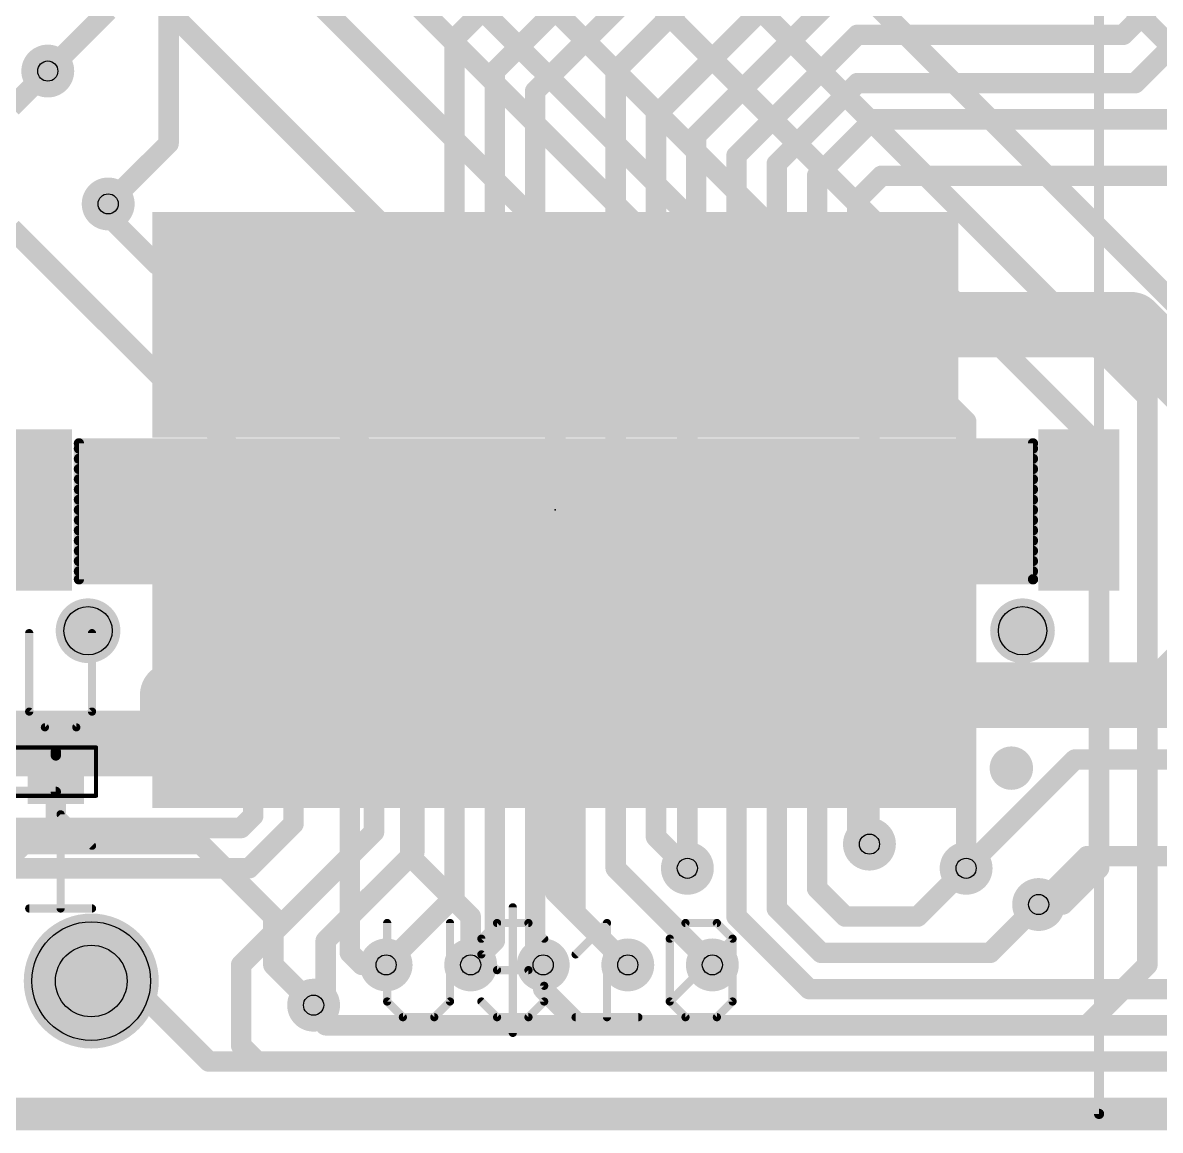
# Model space of a CAD drawing. Extents: x 61.5 to 101.4, y 9 to 89.5.
# Drawn here: x 70.79 to 84.91, y 9.05 to 22.8 of the extents above; entities that cross this region are included whole.
import ezdxf

# ---------------------------------------------------------------- set-up
doc = ezdxf.new("R2010")
doc.units = 0
for name, color, linetype in [('1', 22, 'CONTINUOUS'), ('16', 175, 'CONTINUOUS'), ('17', 82, 'CONTINUOUS'), ('18', 82, 'CONTINUOUS'), ('20', 7, 'CONTINUOUS'), ('21', 253, 'CONTINUOUS'), ('23', 7, 'CONTINUOUS'), ('26', 253, 'CONTINUOUS'), ('28', 253, 'CONTINUOUS'), ('29', 253, 'CONTINUOUS'), ('30', 253, 'CONTINUOUS'), ('31', 253, 'CONTINUOUS'), ('32', 253, 'CONTINUOUS'), ('40', 175, 'CONTINUOUS'), ('41', 22, 'CONTINUOUS'), ('44', 253, 'CONTINUOUS'), ('51', 253, 'CONTINUOUS'), ('52', 253, 'CONTINUOUS')]:
    doc.layers.add(name, color=color, linetype=linetype)

# ---------------------------------------------------------------- blocks, each defined once
blk = doc.blocks.new('ROUNDP')
at = {"const_width": 0.5}
blk.add_lwpolyline([(0, -0.25, 1), (0, 0.25, 1), (0, -0.25)], format="xyb", dxfattribs=at)
blk = doc.blocks.new('RECT')
blk.add_solid([(-0.5, -0.5), (0.5, -0.5), (-0.5, 0.5), (0.5, 0.5)])
blk = doc.blocks.new('ROUNDV')
at = {"const_width": 0.5}
blk.add_lwpolyline([(0, -0.25, 1), (0, 0.25, 1), (0, -0.25)], format="xyb", dxfattribs=at)

msp = doc.modelspace()

# ---------------------------------------------------------------- linework, layer by layer
at = {"layer": '1'}
for points, const_width in [([(72.6, 24.75), (72.6, 21.3)], 0.254), ([(84.45, 22.65), (86.55, 24.75)], 0.254), ([(84.6, 22.05), (87.3, 24.75)], 0.254), ([(76.15, 22.6), (77.4, 23.85)], 0.254), ([(78.65, 21.65), (80.55, 23.55)], 0.254), ([(76.65, 22.2), (77.85, 23.4)], 0.254), ([(77.15, 21.95), (78.45, 23.25)], 0.254), ([(78.15, 22.2), (79.05, 23.1)], 0.254), ([(79.15, 21.4), (80.85, 23.1)], 0.254), ([(71.85, 22.95), (71.1, 22.2)], 0.254), ([(79.65, 21.15), (81.15, 22.65)], 0.254), ([(81.15, 22.65), (84.45, 22.65)], 0.254), ([(76.15, 19.05), (76.15, 22.6)], 0.254), ([(76.65, 19.05), (76.65, 22.2)], 0.254), ([(78.15, 19.05), (78.15, 22.2)], 0.254), ([(80.15, 21.05), (81.15, 22.05)], 0.254), ([(81.15, 22.05), (84.6, 22.05)], 0.254), ([(77.15, 19.05), (77.15, 21.95)], 0.254), ([(78.65, 19.05), (78.65, 21.65)], 0.254), ([(80.7, 20.95), (81.35, 21.6)], 0.254), ([(81.35, 21.6), (85.2, 21.6)], 0.254), ([(79.15, 19.05), (79.15, 21.4)], 0.254), ([(72.6, 21.3), (71.85, 20.55)], 0.254), ([(79.65, 19.05), (79.65, 21.15)], 0.254), ([(80.15, 19.05), (80.15, 21.05)], 0.254), ([(80.65, 20.9), (80.7, 20.95)], 0.254), ([(80.65, 19.05), (80.65, 20.9)], 0.254), ([(81.45, 20.9), (81.15, 20.6)], 0.254), ([(81.55, 20.9), (81.45, 20.9)], 0.254), ([(81.55, 20.9), (85.05, 20.9)], 0.254), ([(81.15, 19.05), (81.15, 20.6)], 0.254), ([(82.15, 19.05), (84.4, 19.05)], 0.8128), ([(84.4, 19.05), (84.55, 19.05)], 0.8128), ([(84.55, 19.05), (85.95, 17.65)], 0.8128), ([(82.15, 19.05), (81.65, 19.05)], 0.254), ([(85, 14.45), (85.7, 15.15)], 0.8128), ([(72.65, 14.45), (72.65, 13.85)], 0.8128), ([(82.15, 14.45), (84.9, 14.45)], 0.8128), ([(84.9, 14.45), (85, 14.45)], 0.8128), ([(73.15, 14.45), (72.65, 14.45)], 0.254), ([(73.65, 14.45), (73.65, 12.95)], 0.254), ([(74.15, 14.45), (74.15, 12.85)], 0.254), ([(75.15, 14.45), (75.15, 12.75)], 0.254), ([(75.65, 14.45), (75.65, 12.5)], 0.254), ([(76.15, 14.45), (76.15, 12.65)], 0.254), ([(76.65, 14.45), (76.65, 11.85)], 0.254), ([(77.15, 14.45), (77.15, 11.2)], 0.254), ([(77.65, 14.45), (77.65, 11.75)], 0.254), ([(78.15, 14.45), (78.15, 12.6)], 0.254), ([(78.65, 12.85), (78.65, 14.45)], 0.254), ([(79.65, 14.45), (79.65, 11.7)], 0.254), ([(80.15, 14.45), (80.15, 11.8)], 0.254), ([(80.65, 14.45), (80.65, 12.05)], 0.254), ([(81.15, 14.45), (81.15, 12.6)], 0.254), ([(82.15, 14.45), (81.65, 14.45)], 0.254), ([(70.15, 13.85), (72.65, 13.85)], 0.8128), ([(83.85, 13.65), (82.5, 12.3)], 0.254), ([(85.95, 13.65), (83.85, 13.65)], 0.254), ([(73.65, 12.95), (73.5, 12.8)], 0.254), ([(73.5, 12.8), (70, 12.8)], 0.254), ([(75.15, 12.75), (73.5, 11.1)], 0.254), ([(74.15, 12.85), (73.95, 12.65)], 0.254), ([(73.95, 12.65), (74.1, 12.8)], 0.254), ([(78.65, 12.85), (78.65, 12.69)], 0.254), ([(73.6, 12.3), (73.95, 12.65)], 0.254), ([(76.15, 12.65), (76.15, 12.05)], 0.254), ([(78.15, 12.6), (78.15, 12.3)], 0.254), ([(78.65, 12.69), (79.04, 12.3)], 0.254), ([(81.3, 12.6), (81.15, 12.6)], 0.254), ([(81.15, 12.6), (81.3, 12.6)], 0.254), ([(75.65, 12.5), (74.55, 11.4)], 0.254), ([(84, 12.45), (83.4, 11.85)], 0.254), ([(86.1, 12.45), (84, 12.45)], 0.254), ([(69.75, 12.3), (73.6, 12.3)], 0.254), ([(78.15, 12.3), (79.35, 11.1)], 0.254), ([(81.9, 11.7), (82.5, 12.3)], 0.254), ([(76.15, 12.05), (76.15, 11.95)], 0.254), ([(80.65, 12.05), (81, 11.7)], 0.254), ([(76.15, 11.95), (75.3, 11.1)], 0.254), ([(76.65, 11.85), (76.65, 11.55)], 0.254), ([(77.65, 11.75), (78.3, 11.1)], 0.254), ([(80.15, 11.8), (80.7, 11.25)], 0.254), ([(82.8, 11.25), (83.4, 11.85)], 0.254), ([(79.65, 11.7), (79.95, 11.4)], 0.254), ([(81, 11.7), (81.9, 11.7)], 0.254), ([(76.65, 11.55), (76.65, 11.4)], 0.254), ([(74.55, 11.4), (74.55, 10.6)], 0.254), ([(76.65, 11.4), (76.35, 11.1)], 0.254), ([(79.95, 11.4), (80.55, 10.8)], 0.254), ([(77.15, 11.2), (77.25, 11.1)], 0.254), ([(80.7, 11.25), (82.8, 11.25)], 0.254), ([(73.5, 11.1), (73.5, 10.1)], 0.254), ([(80.55, 10.8), (81, 10.8)], 0.254), ([(81, 10.8), (81.3, 10.8)], 0.254), ([(81.3, 10.8), (85.5, 10.8)], 0.254), ([(74.4, 10.6), (74.55, 10.6)], 0.254), ([(74.55, 10.6), (74.55, 10.35)], 0.254), ([(74.55, 10.35), (74.85, 10.35)], 0.254), ([(74.85, 10.35), (75.9, 10.35)], 0.254), ([(92.25, 10.35), (75.9, 10.35)], 0.254), ([(73.5, 10.1), (73.7, 9.9)], 0.254), ([(73.7, 9.9), (74.25, 9.9)], 0.254), ([(74.25, 9.9), (75.6, 9.9)], 0.254), ([(92.55, 9.9), (75.6, 9.9)], 0.254)]:
    msp.add_lwpolyline(points, dxfattribs=dict(at, const_width=const_width))
for points, const_width in [([(81.15, 22.7135, 1), (81.15, 22.5865)], 0.127), ([(81.1949, 22.6051, 1), (81.1051, 22.6949)], 0.127), ([(84.4051, 22.6949, 1), (84.4949, 22.6051)], 0.127), ([(84.45, 22.5865, 1), (84.45, 22.7135)], 0.127), ([(76.2135, 22.6, 1), (76.0865, 22.6)], 0.127), ([(76.1051, 22.6449, 1), (76.1949, 22.5551)], 0.127), ([(76.7135, 22.2, 1), (76.5865, 22.2)], 0.127), ([(78.2135, 22.2, 1), (78.0865, 22.2)], 0.127), ([(71.0551, 22.2449, 1), (71.1449, 22.1551)], 0.127), ([(76.6051, 22.2449, 1), (76.6949, 22.1551)], 0.127), ([(78.1051, 22.2449, 1), (78.1949, 22.1551)], 0.127), ([(81.15, 22.1135, 1), (81.15, 21.9865)], 0.127), ([(81.1949, 22.0051, 1), (81.1051, 22.0949)], 0.127), ([(84.6, 21.9865, 1), (84.6, 22.1135)], 0.127), ([(77.2135, 21.95, 1), (77.0865, 21.95)], 0.127), ([(77.1051, 21.9949, 1), (77.1949, 21.9051)], 0.127), ([(84.5551, 22.0949, 1), (84.6449, 22.0051)], 0.127), ([(78.7135, 21.65, 1), (78.5865, 21.65)], 0.127), ([(78.6051, 21.6949, 1), (78.6949, 21.6051)], 0.127), ([(81.35, 21.6635, 1), (81.35, 21.5365)], 0.127), ([(81.3949, 21.5551, 1), (81.3051, 21.6449)], 0.127), ([(79.2135, 21.4, 1), (79.0865, 21.4)], 0.127), ([(79.1051, 21.4449, 1), (79.1949, 21.3551)], 0.127), ([(72.5365, 21.3, 1), (72.6635, 21.3)], 0.127), ([(72.6449, 21.2551, 1), (72.5551, 21.3449)], 0.127), ([(79.7135, 21.15, 1), (79.5865, 21.15)], 0.127), ([(79.6051, 21.1949, 1), (79.6949, 21.1051)], 0.127), ([(80.2135, 21.05, 1), (80.0865, 21.05)], 0.127), ([(80.1051, 21.0949, 1), (80.1949, 21.0051)], 0.127), ([(80.6551, 20.9949, 1), (80.7449, 20.9051)], 0.127), ([(80.7449, 20.9051, 1), (80.6551, 20.9949)], 0.127), ([(80.7135, 20.9, 1), (80.5865, 20.9)], 0.127), ([(80.6051, 20.9449, 1), (80.6949, 20.8551)], 0.127), ([(81.45, 20.9635, 1), (81.45, 20.8365)], 0.127), ([(81.4949, 20.8551, 1), (81.4051, 20.9449)], 0.127), ([(81.55, 20.9635, 1), (81.55, 20.8365)], 0.127), ([(81.55, 20.8365, 1), (81.55, 20.9635)], 0.127), ([(71.8051, 20.5949, 1), (71.8949, 20.5051)], 0.127), ([(81.2135, 20.6, 1), (81.0865, 20.6)], 0.127), ([(81.1051, 20.6449, 1), (81.1949, 20.5551)], 0.127), ([(82.15, 19.2532, 1), (82.15, 18.8468)], 0.4064), ([(84.4, 19.2532, 1), (84.4, 18.8468)], 0.4064), ([(84.6937, 19.1937, 1), (84.4063, 18.9063)], 0.4064), ([(84.4, 18.8468, 1), (84.4, 19.2532)], 0.4064), ([(84.55, 18.8468, 1), (84.55, 19.2532)], 0.4064), ([(76.0865, 19.05, 1), (76.2135, 19.05)], 0.127), ([(76.5865, 19.05, 1), (76.7135, 19.05)], 0.127), ([(77.0865, 19.05, 1), (77.2135, 19.05)], 0.127), ([(78.0865, 19.05, 1), (78.2135, 19.05)], 0.127), ([(78.5865, 19.05, 1), (78.7135, 19.05)], 0.127), ([(79.0865, 19.05, 1), (79.2135, 19.05)], 0.127), ([(79.5865, 19.05, 1), (79.7135, 19.05)], 0.127), ([(80.0865, 19.05, 1), (80.2135, 19.05)], 0.127), ([(80.5865, 19.05, 1), (80.7135, 19.05)], 0.127), ([(81.0865, 19.05, 1), (81.2135, 19.05)], 0.127), ([(81.65, 19.1135, 1), (81.65, 18.9865)], 0.127), ([(82.15, 18.9865, 1), (82.15, 19.1135)], 0.127), ([(72.8532, 14.45, 1), (72.4468, 14.45)], 0.4064), ([(82.15, 14.6532, 1), (82.15, 14.2468)], 0.4064), ([(84.9, 14.6532, 1), (84.9, 14.2468)], 0.4064), ([(84.9, 14.2468, 1), (84.9, 14.6532)], 0.4064), ([(85, 14.2468, 1), (85, 14.6532)], 0.4064), ([(84.8563, 14.5937, 1), (85.1437, 14.3063)], 0.4064), ([(72.65, 14.5135, 1), (72.65, 14.3865)], 0.127), ([(73.15, 14.3865, 1), (73.15, 14.5135)], 0.127), ([(73.7135, 14.45, 1), (73.5865, 14.45)], 0.127), ([(74.2135, 14.45, 1), (74.0865, 14.45)], 0.127), ([(75.2135, 14.45, 1), (75.0865, 14.45)], 0.127), ([(75.7135, 14.45, 1), (75.5865, 14.45)], 0.127), ([(76.2135, 14.45, 1), (76.0865, 14.45)], 0.127), ([(76.7135, 14.45, 1), (76.5865, 14.45)], 0.127), ([(77.2135, 14.45, 1), (77.0865, 14.45)], 0.127), ([(77.7135, 14.45, 1), (77.5865, 14.45)], 0.127), ([(78.2135, 14.45, 1), (78.0865, 14.45)], 0.127), ([(78.7135, 14.45, 1), (78.5865, 14.45)], 0.127), ([(79.7135, 14.45, 1), (79.5865, 14.45)], 0.127), ([(80.2135, 14.45, 1), (80.0865, 14.45)], 0.127), ([(80.7135, 14.45, 1), (80.5865, 14.45)], 0.127), ([(81.2135, 14.45, 1), (81.0865, 14.45)], 0.127), ([(81.65, 14.5135, 1), (81.65, 14.3865)], 0.127), ([(82.15, 14.3865, 1), (82.15, 14.5135)], 0.127), ([(72.65, 13.6468, 1), (72.65, 14.0532)], 0.4064), ([(72.4468, 13.85, 1), (72.8532, 13.85)], 0.4064), ([(83.85, 13.7135, 1), (83.85, 13.5865)], 0.127), ([(83.8949, 13.6051, 1), (83.8051, 13.6949)], 0.127), ([(73.5865, 12.95, 1), (73.7135, 12.95)], 0.127), ([(73.6949, 12.9051, 1), (73.6051, 12.9949)], 0.127), ([(73.4551, 12.8449, 1), (73.5449, 12.7551)], 0.127), ([(73.5, 12.7365, 1), (73.5, 12.8635)], 0.127), ([(74.1449, 12.7551, 1), (74.0551, 12.8449)], 0.127), ([(74.0865, 12.85, 1), (74.2135, 12.85)], 0.127), ([(74.1949, 12.8051, 1), (74.1051, 12.8949)], 0.127), ([(75.1949, 12.7051, 1), (75.1051, 12.7949)], 0.127), ([(78.7135, 12.85, 1), (78.5865, 12.85)], 0.127), ([(78.5865, 12.85, 1), (78.7135, 12.85)], 0.127), ([(73.9051, 12.6949, 1), (73.9949, 12.6051)], 0.127), ([(73.9051, 12.6949, 1), (73.9949, 12.6051)], 0.127), ([(73.9949, 12.6051, 1), (73.9051, 12.6949)], 0.127), ([(75.0865, 12.75, 1), (75.2135, 12.75)], 0.127), ([(76.2135, 12.65, 1), (76.0865, 12.65)], 0.127), ([(76.0865, 12.65, 1), (76.2135, 12.65)], 0.127), ([(78.2135, 12.6, 1), (78.0865, 12.6)], 0.127), ([(78.6949, 12.7349, 1), (78.6051, 12.6451)], 0.127), ([(78.5865, 12.69, 1), (78.7135, 12.69)], 0.127), ([(81.15, 12.6635, 1), (81.15, 12.5365)], 0.127), ([(81.15, 12.6635, 1), (81.15, 12.5365)], 0.127), ([(81.3, 12.5365, 1), (81.3, 12.6635)], 0.127), ([(81.3, 12.5365, 1), (81.3, 12.6635)], 0.127), ([(75.6949, 12.4551, 1), (75.6051, 12.5449)], 0.127), ([(78.0865, 12.6, 1), (78.2135, 12.6)], 0.127), ([(81.0865, 12.6, 1), (81.2135, 12.6)], 0.127), ([(84, 12.5135, 1), (84, 12.3865)], 0.127), ([(84.0449, 12.4051, 1), (83.9551, 12.4949)], 0.127), ([(73.6, 12.2365, 1), (73.6, 12.3635)], 0.127), ([(75.5865, 12.5, 1), (75.7135, 12.5)], 0.127), ([(78.1949, 12.3449, 1), (78.1051, 12.2551)], 0.127), ([(82.5449, 12.2551, 1), (82.4551, 12.3449)], 0.127), ([(73.5551, 12.3449, 1), (73.6449, 12.2551)], 0.127), ([(78.0865, 12.3, 1), (78.2135, 12.3)], 0.127), ([(78.9951, 12.2551, 1), (79.0849, 12.3449)], 0.127), ([(82.4551, 12.3449, 1), (82.5449, 12.2551)], 0.127), ([(76.2135, 12.05, 1), (76.0865, 12.05)], 0.127), ([(80.6949, 12.0949, 1), (80.6051, 12.0051)], 0.127), ([(76.0865, 12.05, 1), (76.2135, 12.05)], 0.127), ([(76.0865, 11.95, 1), (76.2135, 11.95)], 0.127), ([(76.1949, 11.9051, 1), (76.1051, 11.9949)], 0.127), ([(80.5865, 12.05, 1), (80.7135, 12.05)], 0.127), ([(76.7135, 11.85, 1), (76.5865, 11.85)], 0.127), ([(76.5865, 11.85, 1), (76.7135, 11.85)], 0.127), ([(77.6949, 11.7949, 1), (77.6051, 11.7051)], 0.127), ([(80.1949, 11.8449, 1), (80.1051, 11.7551)], 0.127), ([(80.0865, 11.8, 1), (80.2135, 11.8)], 0.127), ([(83.3551, 11.8949, 1), (83.4449, 11.8051)], 0.127), ([(83.4449, 11.8051, 1), (83.3551, 11.8949)], 0.127), ([(77.5865, 11.75, 1), (77.7135, 11.75)], 0.127), ([(79.6949, 11.7449, 1), (79.6051, 11.6551)], 0.127), ([(79.5865, 11.7, 1), (79.7135, 11.7)], 0.127), ([(81, 11.7635, 1), (81, 11.6365)], 0.127), ([(80.9551, 11.6551, 1), (81.0449, 11.7449)], 0.127), ([(81.8551, 11.7449, 1), (81.9449, 11.6551)], 0.127), ([(81.9, 11.6365, 1), (81.9, 11.7635)], 0.127), ([(76.7135, 11.55, 1), (76.5865, 11.55)], 0.127), ([(76.5865, 11.55, 1), (76.7135, 11.55)], 0.127), ([(74.6135, 11.4, 1), (74.4865, 11.4)], 0.127), ([(74.5051, 11.4449, 1), (74.5949, 11.3551)], 0.127), ([(76.5865, 11.4, 1), (76.7135, 11.4)], 0.127), ([(76.6949, 11.3551, 1), (76.6051, 11.4449)], 0.127), ([(79.9949, 11.4449, 1), (79.9051, 11.3551)], 0.127), ([(79.9051, 11.3551, 1), (79.9949, 11.4449)], 0.127), ([(77.1949, 11.2449, 1), (77.1051, 11.1551)], 0.127), ([(80.7, 11.3135, 1), (80.7, 11.1865)], 0.127), ([(80.6551, 11.2051, 1), (80.7449, 11.2949)], 0.127), ([(82.7551, 11.2949, 1), (82.8449, 11.2051)], 0.127), ([(82.8, 11.1865, 1), (82.8, 11.3135)], 0.127), ([(73.5635, 11.1, 1), (73.4365, 11.1)], 0.127), ([(73.4551, 11.1449, 1), (73.5449, 11.0551)], 0.127), ([(75.2551, 11.1449, 1), (75.3449, 11.0551)], 0.127), ([(76.3051, 11.1449, 1), (76.3949, 11.0551)], 0.127), ([(77.0865, 11.2, 1), (77.2135, 11.2)], 0.127), ([(77.2051, 11.0551, 1), (77.2949, 11.1449)], 0.127), ([(78.2551, 11.0551, 1), (78.3449, 11.1449)], 0.127), ([(79.3051, 11.0551, 1), (79.3949, 11.1449)], 0.127), ([(80.55, 10.8635, 1), (80.55, 10.7365)], 0.127), ([(80.5051, 10.7551, 1), (80.5949, 10.8449)], 0.127), ([(81, 10.8635, 1), (81, 10.7365)], 0.127), ([(81, 10.7365, 1), (81, 10.8635)], 0.127), ([(81.3, 10.8635, 1), (81.3, 10.7365)], 0.127), ([(81.3, 10.7365, 1), (81.3, 10.8635)], 0.127), ([(74.4, 10.6635, 1), (74.4, 10.5365)], 0.127), ([(74.6135, 10.6, 1), (74.4865, 10.6)], 0.127), ([(74.4865, 10.6, 1), (74.6135, 10.6)], 0.127), ([(74.55, 10.5365, 1), (74.55, 10.6635)], 0.127), ([(74.55, 10.4135, 1), (74.55, 10.2865)], 0.127), ([(74.85, 10.4135, 1), (74.85, 10.2865)], 0.127), ([(74.85, 10.2865, 1), (74.85, 10.4135)], 0.127), ([(75.9, 10.4135, 1), (75.9, 10.2865)], 0.127), ([(75.9, 10.2865, 1), (75.9, 10.4135)], 0.127), ([(74.4865, 10.35, 1), (74.6135, 10.35)], 0.127), ([(73.5449, 10.1449, 1), (73.4551, 10.0551)], 0.127), ([(73.4365, 10.1, 1), (73.5635, 10.1)], 0.127), ([(73.7, 9.9635, 1), (73.7, 9.8365)], 0.127), ([(74.25, 9.9635, 1), (74.25, 9.8365)], 0.127), ([(74.25, 9.8365, 1), (74.25, 9.9635)], 0.127), ([(75.6, 9.9635, 1), (75.6, 9.8365)], 0.127), ([(75.6, 9.8365, 1), (75.6, 9.9635)], 0.127), ([(73.6551, 9.8551, 1), (73.7449, 9.9449)], 0.127)]:
    msp.add_lwpolyline(points, format="xyb", dxfattribs=dict(at, const_width=const_width))
at = {"layer": '16', "const_width": 0.254}
for points in [[(84.75, 18.15), (77.2334, 25.6666)], [(84.15, 17.55), (76.6525, 25.0475)], [(86.7, 20.85), (82.65, 24.9)], [(75.15, 24.3), (81.3, 18.15)], [(76.05, 24.3), (82.5, 17.85)], [(74.55, 24.15), (79.04, 19.66)], [(80.25, 24.15), (85.95, 18.45)], [(77.4, 18.15), (71.7, 23.85)], [(73.95, 23.55), (78.15, 19.35)], [(71.1, 22.2), (70.65, 21.75)], [(71.85, 20.55), (71.85, 20.4)], [(71.85, 20.4), (72.45, 19.8)], [(70.65, 20.25), (74.85, 16.05)], [(72.45, 19.8), (72.75, 19.8)], [(72.75, 19.8), (75.6, 16.95)], [(79.04, 19.66), (79.04, 19.5306)], [(79.04, 12.3), (79.04, 19.5306)], [(78.15, 19.35), (78.15, 18.9)], [(78.15, 19.35), (78.15, 18.9)], [(78.15, 18.9), (78.15, 13.05)], [(77.4, 18.15), (77.4, 12.6)], [(81.3, 18.15), (81.3, 12.6)], [(84.75, 18.15), (84.75, 11.1)], [(82.5, 12.3), (82.5, 17.85)], [(84.15, 17.55), (84.15, 16.95)], [(75.6, 16.95), (75.6, 12.45)], [(84.15, 16.95), (84.15, 12.3)], [(74.85, 16.05), (74.85, 11.25)], [(71.2, 13.5), (71.2, 12.6)], [(78.15, 13.05), (78.15, 12.3)], [(70.8, 12.6), (69.1, 10.9)], [(71.2, 12.6), (70.8, 12.6)], [(71.2, 12.6), (73, 12.6)], [(73, 12.6), (73.9, 11.7)], [(77.4, 12.6), (77.4, 12)], [(75.6, 12.45), (76.35, 11.7)], [(78.15, 12.3), (79.35, 11.1)], [(84.15, 12.3), (83.7, 11.85)], [(77.4, 12), (78.3, 11.1)], [(83.7, 11.85), (83.4, 11.85)], [(73.9, 11.7), (73.9, 11.2)], [(76.35, 11.7), (76.35, 11.1)], [(73.9, 11.2), (73.9, 11.1)], [(75, 11.1), (74.85, 11.25)], [(73.9, 11.1), (74.4, 10.6)], [(75.3, 11.1), (75, 11.1)], [(77.25, 11.1), (77.25, 10.8)], [(84, 10.35), (84.75, 11.1)], [(71.64, 10.9), (72.1, 10.9)], [(72.1, 10.9), (73.1, 9.9)], [(77.25, 10.8), (77.7, 10.35)], [(77.7, 10.35), (84, 10.35)], [(73.1, 9.9), (90.5, 9.9)]]:
    msp.add_lwpolyline(points, dxfattribs=at)
at = {"layer": '16', "const_width": 0.127}
for points in [[(71.1449, 22.1551, 1), (71.0551, 22.2449)], [(71.9135, 20.55, 1), (71.7865, 20.55)], [(71.8949, 20.4449, 1), (71.8051, 20.3551)], [(71.7865, 20.4, 1), (71.9135, 20.4)], [(72.45, 19.8635, 1), (72.45, 19.7365)], [(72.7949, 19.8449, 1), (72.7051, 19.7551)], [(72.75, 19.7365, 1), (72.75, 19.8635)], [(72.4051, 19.7551, 1), (72.4949, 19.8449)], [(79.1035, 19.66, 1), (78.9765, 19.66)], [(79.1035, 19.5306, 1), (78.9765, 19.5306)], [(78.9951, 19.6151, 1), (79.0849, 19.7049)], [(78.9765, 19.5306, 1), (79.1035, 19.5306)], [(78.2135, 19.35, 1), (78.0865, 19.35)], [(78.2135, 19.35, 1), (78.0865, 19.35)], [(78.1051, 19.3051, 1), (78.1949, 19.3949)], [(78.2135, 18.9, 1), (78.0865, 18.9)], [(78.0865, 18.9, 1), (78.2135, 18.9)], [(78.0865, 18.9, 1), (78.2135, 18.9)], [(77.4635, 18.15, 1), (77.3365, 18.15)], [(77.3551, 18.1051, 1), (77.4449, 18.1949)], [(81.3635, 18.15, 1), (81.2365, 18.15)], [(81.2551, 18.1051, 1), (81.3449, 18.1949)], [(84.8135, 18.15, 1), (84.6865, 18.15)], [(84.7051, 18.1051, 1), (84.7949, 18.1949)], [(82.5635, 17.85, 1), (82.4365, 17.85)], [(82.4551, 17.8051, 1), (82.5449, 17.8949)], [(84.2135, 17.55, 1), (84.0865, 17.55)], [(84.1051, 17.5051, 1), (84.1949, 17.5949)], [(75.6635, 16.95, 1), (75.5365, 16.95)], [(75.5551, 16.9051, 1), (75.6449, 16.9949)], [(84.2135, 16.95, 1), (84.0865, 16.95)], [(84.0865, 16.95, 1), (84.2135, 16.95)], [(74.9135, 16.05, 1), (74.7865, 16.05)], [(74.8051, 16.0051, 1), (74.8949, 16.0949)], [(71.2635, 13.5, 1), (71.1365, 13.5)], [(78.2135, 13.05, 1), (78.0865, 13.05)], [(78.0865, 13.05, 1), (78.2135, 13.05)], [(70.8, 12.6635, 1), (70.8, 12.5365)], [(70.8449, 12.5551, 1), (70.7551, 12.6449)], [(71.2, 12.6635, 1), (71.2, 12.5365)], [(71.2, 12.5365, 1), (71.2, 12.6635)], [(73.0449, 12.6449, 1), (72.9551, 12.5551)], [(73, 12.5365, 1), (73, 12.6635)], [(77.4635, 12.6, 1), (77.3365, 12.6)], [(71.1365, 12.6, 1), (71.2635, 12.6)], [(75.6449, 12.4949, 1), (75.5551, 12.4051)], [(77.3365, 12.6, 1), (77.4635, 12.6)], [(81.2365, 12.6, 1), (81.3635, 12.6)], [(75.5365, 12.45, 1), (75.6635, 12.45)], [(78.1949, 12.3449, 1), (78.1051, 12.2551)], [(84.1949, 12.2551, 1), (84.1051, 12.3449)], [(78.0865, 12.3, 1), (78.2135, 12.3)], [(78.9765, 12.3, 1), (79.1035, 12.3)], [(82.4365, 12.3, 1), (82.5635, 12.3)], [(84.0865, 12.3, 1), (84.2135, 12.3)], [(77.4449, 12.0449, 1), (77.3551, 11.9551)], [(77.3365, 12, 1), (77.4635, 12)], [(83.4, 11.9135, 1), (83.4, 11.7865)], [(83.6551, 11.8949, 1), (83.7449, 11.8051)], [(83.7, 11.7865, 1), (83.7, 11.9135)], [(73.9635, 11.7, 1), (73.8365, 11.7)], [(73.8551, 11.6551, 1), (73.9449, 11.7449)], [(76.4135, 11.7, 1), (76.2865, 11.7)], [(76.3051, 11.6551, 1), (76.3949, 11.7449)], [(73.9635, 11.2, 1), (73.8365, 11.2)], [(74.8949, 11.2949, 1), (74.8051, 11.2051)], [(74.7865, 11.25, 1), (74.9135, 11.25)], [(73.8365, 11.2, 1), (73.9635, 11.2)], [(73.9449, 11.1449, 1), (73.8551, 11.0551)], [(73.8365, 11.1, 1), (73.9635, 11.1)], [(75, 11.1635, 1), (75, 11.0365)], [(74.9551, 11.0551, 1), (75.0449, 11.1449)], [(75.3, 11.0365, 1), (75.3, 11.1635)], [(76.2865, 11.1, 1), (76.4135, 11.1)], [(77.3135, 11.1, 1), (77.1865, 11.1)], [(78.2551, 11.0551, 1), (78.3449, 11.1449)], [(79.3051, 11.0551, 1), (79.3949, 11.1449)], [(84.6865, 11.1, 1), (84.8135, 11.1)], [(84.7949, 11.0551, 1), (84.7051, 11.1449)], [(71.64, 10.9635, 1), (71.64, 10.8365)], [(72.1449, 10.9449, 1), (72.0551, 10.8551)], [(72.1, 10.8365, 1), (72.1, 10.9635)], [(77.2949, 10.8449, 1), (77.2051, 10.7551)], [(77.1865, 10.8, 1), (77.3135, 10.8)], [(74.3551, 10.5551, 1), (74.4449, 10.6449)], [(77.7, 10.4135, 1), (77.7, 10.2865)], [(77.6551, 10.3051, 1), (77.7449, 10.3949)], [(83.9551, 10.3949, 1), (84.0449, 10.3051)], [(84, 10.2865, 1), (84, 10.4135)], [(73.1, 9.9635, 1), (73.1, 9.8365)], [(73.0551, 9.8551, 1), (73.1449, 9.9449)]]:
    msp.add_lwpolyline(points, format="xyb", dxfattribs=at)
at = {"layer": '20', "const_width": 0.4064}
msp.add_lwpolyline([(97.4, 9.25), (62.4, 9.25)], dxfattribs=at)
at = {"layer": '20'}
for centre, radius in [((71.6, 15.25), 0.3), ((83.2, 15.25), 0.3), ((71.64, 10.9), 0.7366)]:
    msp.add_circle(centre, radius, dxfattribs=at)
at = {"layer": '21'}
for points, const_width in [([(84.15, 89.25), (84.15, 9.25)], 0.127), ([(76.8724, 11.8151), (76.8724, 10.2559)], 0.1016), ([(75.3132, 11.6202), (75.3132, 10.6457)], 0.1016), ([(76.0928, 10.6457), (76.0928, 11.6202)], 0.1016), ([(76.4826, 11.4253), (76.6775, 11.6202)], 0.1016), ([(76.6775, 11.6202), (77.0673, 11.6202)], 0.1016), ([(77.0673, 11.6202), (77.2622, 11.4253)], 0.1016), ([(77.652, 11.2304), (78.0418, 11.6202)], 0.1016), ([(78.0418, 11.6202), (78.0418, 10.4508)], 0.1016), ([(78.8214, 11.4253), (79.0163, 11.6202)], 0.1016), ([(79.0163, 11.6202), (79.4061, 11.6202)], 0.1016), ([(79.4061, 11.6202), (79.601, 11.4253)], 0.1016), ([(76.4826, 11.2304), (76.4826, 11.4253)], 0.1016), ([(78.8214, 10.6457), (78.8214, 11.4253)], 0.1016), ([(78.8214, 10.6457), (79.601, 11.4253)], 0.1016), ([(79.601, 11.4253), (79.601, 10.6457)], 0.1016), ([(76.6775, 11.0355), (76.4826, 11.2304)], 0.1016), ([(77.0673, 11.0355), (76.6775, 11.0355)], 0.1016), ([(77.2622, 10.8406), (77.0673, 11.0355)], 0.1016), ([(77.2622, 10.6457), (77.2622, 10.8406)], 0.1016), ([(75.3132, 10.6457), (75.5081, 10.4508)], 0.1016), ([(75.8979, 10.4508), (76.0928, 10.6457)], 0.1016), ([(76.4826, 10.6457), (76.6775, 10.4508)], 0.1016), ([(77.0673, 10.4508), (77.2622, 10.6457)], 0.1016), ([(79.0163, 10.4508), (78.8214, 10.6457)], 0.1016), ([(79.601, 10.6457), (79.4061, 10.4508)], 0.1016), ([(75.5081, 10.4508), (75.8979, 10.4508)], 0.1016), ([(76.6775, 10.4508), (77.0673, 10.4508)], 0.1016), ([(77.652, 10.4508), (78.4316, 10.4508)], 0.1016), ([(79.4061, 10.4508), (79.0163, 10.4508)], 0.1016), ([(62.4, 9.282), (92.4, 9.282)], 0.127), ([(84.15, 9.25), (62.65, 9.25)], 0.127)]:
    msp.add_lwpolyline(points, dxfattribs=dict(at, const_width=const_width))
for points, const_width in [([(83.0616, 13.4087, 1), (83.0616, 13.6782, 1), (83.0616, 13.4087)], 0.2694), ([(76.8978, 11.8151, 1), (76.847, 11.8151)], 0.0508), ([(75.3386, 11.6202, 1), (75.2878, 11.6202)], 0.0508), ([(76.1182, 11.6202, 1), (76.0674, 11.6202)], 0.0508), ([(76.6775, 11.6456, 1), (76.6775, 11.5948)], 0.0508), ([(76.6955, 11.6022, 1), (76.6595, 11.6382)], 0.0508), ([(77.0853, 11.6382, 1), (77.0493, 11.6022)], 0.0508), ([(77.0673, 11.5948, 1), (77.0673, 11.6456)], 0.0508), ([(78.0672, 11.6202, 1), (78.0164, 11.6202)], 0.0508), ([(78.0598, 11.6022, 1), (78.0238, 11.6382)], 0.0508), ([(79.0163, 11.6456, 1), (79.0163, 11.5948)], 0.0508), ([(79.0343, 11.6022, 1), (78.9983, 11.6382)], 0.0508), ([(79.4241, 11.6382, 1), (79.3881, 11.6022)], 0.0508), ([(79.4061, 11.5948, 1), (79.4061, 11.6456)], 0.0508), ([(76.4646, 11.4433, 1), (76.5006, 11.4073)], 0.0508), ([(76.508, 11.4253, 1), (76.4572, 11.4253)], 0.0508), ([(77.2442, 11.4073, 1), (77.2802, 11.4433)], 0.0508), ([(78.8034, 11.4433, 1), (78.8394, 11.4073)], 0.0508), ([(78.8468, 11.4253, 1), (78.796, 11.4253)], 0.0508), ([(79.6264, 11.4253, 1), (79.5756, 11.4253)], 0.0508), ([(79.619, 11.4073, 1), (79.583, 11.4433)], 0.0508), ([(79.583, 11.4073, 1), (79.619, 11.4433)], 0.0508), ([(76.5006, 11.2484, 1), (76.4646, 11.2124)], 0.0508), ([(76.4572, 11.2304, 1), (76.508, 11.2304)], 0.0508), ([(77.634, 11.2484, 1), (77.67, 11.2124)], 0.0508), ([(76.6775, 11.0609, 1), (76.6775, 11.0101)], 0.0508), ([(76.6595, 11.0175, 1), (76.6955, 11.0535)], 0.0508), ([(77.0853, 11.0535, 1), (77.0493, 11.0175)], 0.0508), ([(77.0673, 11.0101, 1), (77.0673, 11.0609)], 0.0508), ([(77.2876, 10.8406, 1), (77.2368, 10.8406)], 0.0508), ([(77.2442, 10.8226, 1), (77.2802, 10.8586)], 0.0508), ([(75.3312, 10.6637, 1), (75.2952, 10.6277)], 0.0508), ([(75.2878, 10.6457, 1), (75.3386, 10.6457)], 0.0508), ([(76.0674, 10.6457, 1), (76.1182, 10.6457)], 0.0508), ([(76.1108, 10.6277, 1), (76.0748, 10.6637)], 0.0508), ([(76.5006, 10.6637, 1), (76.4646, 10.6277)], 0.0508), ([(77.2368, 10.6457, 1), (77.2876, 10.6457)], 0.0508), ([(77.2802, 10.6277, 1), (77.2442, 10.6637)], 0.0508), ([(78.8394, 10.6637, 1), (78.8034, 10.6277)], 0.0508), ([(78.8034, 10.6637, 1), (78.8394, 10.6277)], 0.0508), ([(78.796, 10.6457, 1), (78.8468, 10.6457)], 0.0508), ([(79.5756, 10.6457, 1), (79.6264, 10.6457)], 0.0508), ([(79.619, 10.6277, 1), (79.583, 10.6637)], 0.0508), ([(75.5081, 10.4762, 1), (75.5081, 10.4254)], 0.0508), ([(75.4901, 10.4328, 1), (75.5261, 10.4688)], 0.0508), ([(75.8799, 10.4688, 1), (75.9159, 10.4328)], 0.0508), ([(75.8979, 10.4254, 1), (75.8979, 10.4762)], 0.0508), ([(76.6775, 10.4762, 1), (76.6775, 10.4254)], 0.0508), ([(76.6595, 10.4328, 1), (76.6955, 10.4688)], 0.0508), ([(77.0493, 10.4688, 1), (77.0853, 10.4328)], 0.0508), ([(77.0673, 10.4254, 1), (77.0673, 10.4762)], 0.0508), ([(77.652, 10.4762, 1), (77.652, 10.4254)], 0.0508), ([(78.0164, 10.4508, 1), (78.0672, 10.4508)], 0.0508), ([(78.4316, 10.4254, 1), (78.4316, 10.4762)], 0.0508), ([(79.0163, 10.4762, 1), (79.0163, 10.4254)], 0.0508), ([(78.9983, 10.4328, 1), (79.0343, 10.4688)], 0.0508), ([(79.3881, 10.4688, 1), (79.4241, 10.4328)], 0.0508), ([(79.4061, 10.4254, 1), (79.4061, 10.4762)], 0.0508), ([(76.847, 10.2559, 1), (76.8978, 10.2559)], 0.0508), ([(84.1183, 9.25, 1), (84.1818, 9.25)], 0.0635), ([(84.15, 9.2182, 1), (84.15, 9.2818)], 0.0635)]:
    msp.add_lwpolyline(points, format="xyb", dxfattribs=dict(at, const_width=const_width))
at = {"layer": '23'}
msp.add_point((77.4, 16.75), dxfattribs=at)
at = {"layer": '26', "const_width": 0.1016}
for points in [[(70.8696, 14.2457), (70.8696, 15.2202)], [(71.6492, 15.2202), (71.6492, 14.2457)], [(71.0645, 14.0508), (70.8696, 14.2457)], [(71.6492, 14.2457), (71.4543, 14.0508)], [(71.4543, 14.0508), (71.0645, 14.0508)]]:
    msp.add_lwpolyline(points, dxfattribs=at)
at = {"layer": '26', "const_width": 0.0508}
for points in [[(70.895, 15.2202, 1), (70.8442, 15.2202)], [(71.6746, 15.2202, 1), (71.6238, 15.2202)], [(70.8876, 14.2637, 1), (70.8516, 14.2277)], [(70.8442, 14.2457, 1), (70.895, 14.2457)], [(71.6238, 14.2457, 1), (71.6746, 14.2457)], [(71.6672, 14.2277, 1), (71.6312, 14.2637)], [(71.0645, 14.0762, 1), (71.0645, 14.0254)], [(71.0465, 14.0328, 1), (71.0825, 14.0688)], [(71.4363, 14.0688, 1), (71.4723, 14.0328)], [(71.4543, 14.0254, 1), (71.4543, 14.0762)]]:
    msp.add_lwpolyline(points, format="xyb", dxfattribs=at)
at = {"layer": '28', "const_width": 0.0508}
for points in [[(71.2774, 12.9882, 1), (71.2414, 12.9522)], [(71.2848, 12.9702, 1), (71.234, 12.9702)], [(71.6312, 12.5624, 1), (71.6672, 12.5984)], [(70.8696, 11.8262, 1), (70.8696, 11.7754)], [(71.234, 11.8008, 1), (71.2848, 11.8008)], [(71.6492, 11.7754, 1), (71.6492, 11.8262)]]:
    msp.add_lwpolyline(points, format="xyb", dxfattribs=at)
at = {"layer": '28', "const_width": 0.1016}
for points in [[(71.6492, 12.5804), (71.2594, 12.9702)], [(71.2594, 12.9702), (71.2594, 11.8008)], [(71.6492, 11.8008), (70.8696, 11.8008)]]:
    msp.add_lwpolyline(points, dxfattribs=at)
at = {"layer": '29'}
for points, const_width in [([(71.6, 15.0492, 1), (71.6, 15.4508, 1), (71.6, 15.0492)], 0.4016), ([(83.2, 15.0492, 1), (83.2, 15.4508, 1), (83.2, 15.0492)], 0.4016), ([(71.64, 10.4809, 1), (71.64, 11.3191, 1), (71.64, 10.4809)], 0.8382)]:
    msp.add_lwpolyline(points, format="xyb", dxfattribs=dict(at, const_width=const_width))
at = {"layer": '30'}
for points, const_width in [([(71.6, 15.0492, 1), (71.6, 15.4508, 1), (71.6, 15.0492)], 0.4016), ([(83.2, 15.0492, 1), (83.2, 15.4508, 1), (83.2, 15.0492)], 0.4016), ([(71.64, 10.4809, 1), (71.64, 11.3191, 1), (71.64, 10.4809)], 0.8382)]:
    msp.add_lwpolyline(points, format="xyb", dxfattribs=dict(at, const_width=const_width))
at = {"layer": '40', "const_width": 0.0508}
for points in [[(69.7, 13.8), (71.7, 13.8)], [(71.7, 13.8), (71.7, 13.2)], [(71.7, 13.2), (69.7, 13.2)]]:
    msp.add_lwpolyline(points, dxfattribs=at)
at = {"layer": '40', "const_width": 0.0254}
for points in [[(71.7127, 13.8, 1), (71.6873, 13.8)], [(71.7, 13.7873, 1), (71.7, 13.8127)], [(71.6873, 13.2, 1), (71.7127, 13.2)], [(71.7, 13.1873, 1), (71.7, 13.2127)]]:
    msp.add_lwpolyline(points, format="xyb", dxfattribs=at)
at = {"layer": '41', "const_width": 0.127}
for points in [[(71.4865, 15.8879), (71.4865, 17.5773)], [(71.4865, 17.5773), (83.3297, 17.5773)], [(83.3297, 17.512), (71.4865, 17.512)], [(83.3297, 17.5773), (83.3297, 15.8888)], [(83.3297, 17.385), (71.4865, 17.385)], [(83.3297, 17.258), (71.4865, 17.258)], [(83.3297, 17.131), (71.4865, 17.131)], [(83.3297, 17.004), (71.4865, 17.004)], [(83.3297, 16.877), (71.4865, 16.877)], [(83.3297, 16.75), (71.4865, 16.75)], [(83.3297, 16.623), (71.4865, 16.623)], [(83.3297, 16.496), (71.4865, 16.496)], [(83.3297, 16.369), (71.4865, 16.369)], [(83.3297, 16.242), (71.4865, 16.242)], [(83.3297, 16.115), (71.4865, 16.115)], [(83.3297, 15.988), (71.4865, 15.988)], [(83.3309, 15.8879), (71.4865, 15.8879)], [(83.3297, 15.8888), (83.3309, 15.8879)]]:
    msp.add_lwpolyline(points, dxfattribs=at)
at = {"layer": '41', "const_width": 0.0635}
for points in [[(71.5182, 17.5773, 1), (71.4547, 17.5773)], [(71.4865, 17.609, 1), (71.4865, 17.5455)], [(71.4865, 17.5437, 1), (71.4865, 17.4803)], [(83.3615, 17.5773, 1), (83.298, 17.5773)], [(83.3297, 17.5455, 1), (83.3297, 17.609)], [(83.3297, 17.4803, 1), (83.3297, 17.5437)], [(71.4865, 17.4168, 1), (71.4865, 17.3533)], [(83.3297, 17.3533, 1), (83.3297, 17.4168)], [(71.4865, 17.2897, 1), (71.4865, 17.2263)], [(83.3297, 17.2263, 1), (83.3297, 17.2897)], [(71.4865, 17.1627, 1), (71.4865, 17.0993)], [(83.3297, 17.0993, 1), (83.3297, 17.1627)], [(71.4865, 17.0358, 1), (71.4865, 16.9723)], [(83.3297, 16.9723, 1), (83.3297, 17.0358)], [(71.4865, 16.9088, 1), (71.4865, 16.8453)], [(71.4865, 16.7817, 1), (71.4865, 16.7183)], [(83.3297, 16.8453, 1), (83.3297, 16.9088)], [(83.3297, 16.7183, 1), (83.3297, 16.7817)], [(71.4865, 16.6547, 1), (71.4865, 16.5913)], [(83.3297, 16.5913, 1), (83.3297, 16.6547)], [(71.4865, 16.5278, 1), (71.4865, 16.4643)], [(83.3297, 16.4643, 1), (83.3297, 16.5278)], [(71.4865, 16.4007, 1), (71.4865, 16.3373)], [(83.3297, 16.3373, 1), (83.3297, 16.4007)], [(71.4865, 16.2737, 1), (71.4865, 16.2103)], [(83.3297, 16.2103, 1), (83.3297, 16.2737)], [(71.4865, 16.1468, 1), (71.4865, 16.0833)], [(83.3297, 16.0833, 1), (83.3297, 16.1468)], [(71.4865, 16.0198, 1), (71.4865, 15.9563)], [(83.3297, 15.9563, 1), (83.3297, 16.0198)], [(71.4865, 15.9196, 1), (71.4865, 15.8561)], [(71.4547, 15.8879, 1), (71.5182, 15.8879)], [(83.298, 15.8888, 1), (83.3615, 15.8888)], [(83.3496, 15.9136, 1), (83.3099, 15.8641)], [(83.3111, 15.8631, 1), (83.3508, 15.9127)], [(83.3309, 15.8561, 1), (83.3309, 15.9196)]]:
    msp.add_lwpolyline(points, format="xyb", dxfattribs=at)
at = {"layer": '44'}
for centre, radius in [((71.1, 22.2), 0.125), ((71.85, 20.55), 0.125), ((81.3, 12.6), 0.125), ((79.04, 12.3), 0.125), ((82.5, 12.3), 0.125), ((83.4, 11.85), 0.125), ((71.64, 10.9), 0.4445), ((75.3, 11.1), 0.125), ((76.35, 11.1), 0.125), ((77.25, 11.1), 0.125), ((78.3, 11.1), 0.125), ((79.35, 11.1), 0.125), ((74.4, 10.6), 0.125)]:
    msp.add_circle(centre, radius, dxfattribs=at)
at = {"layer": '51', "const_width": 0.127}
msp.add_lwpolyline([(71.64, 10.265, 1), (71.64, 11.535, 1), (71.64, 10.265)], format="xyb", dxfattribs=at)
at = {"layer": '52', "const_width": 0.127}
for points in [[(70.2, 13.75), (71.2, 13.75)], [(71.2, 13.75), (71.2, 13.25)], [(71.2, 13.75), (71.2, 13.7)], [(71.2, 13.25), (70.2, 13.25)]]:
    msp.add_lwpolyline(points, dxfattribs=at)
at = {"layer": '52', "const_width": 0.0635}
for points in [[(71.2318, 13.75, 1), (71.1683, 13.75)], [(71.2318, 13.75, 1), (71.1683, 13.75)], [(71.1683, 13.7, 1), (71.2318, 13.7)], [(71.2, 13.7182, 1), (71.2, 13.7818)], [(71.1683, 13.25, 1), (71.2318, 13.25)], [(71.2, 13.2182, 1), (71.2, 13.2818)]]:
    msp.add_lwpolyline(points, format="xyb", dxfattribs=at)

# ---------------------------------------------------------------- block references
at = {"layer": '1', "rotation": 270}
for p, xscale, yscale in [((72.65, 19.05), 2.6, 0.3), ((73.15, 19.05), 2.6, 0.3), ((73.65, 19.05), 2.6, 0.3), ((74.15, 19.05), 2.6, 0.3), ((74.65, 19.05), 2.6, 0.3), ((75.15, 19.05), 2.6, 0.3), ((75.65, 19.05), 2.6, 0.3), ((76.15, 19.05), 2.6, 0.3), ((76.65, 19.05), 2.6, 0.3), ((77.15, 19.05), 2.6, 0.3), ((77.65, 19.05), 2.6, 0.3), ((78.15, 19.05), 2.6, 0.3), ((78.65, 19.05), 2.6, 0.3), ((79.15, 19.05), 2.6, 0.3), ((79.65, 19.05), 2.6, 0.3), ((80.15, 19.05), 2.6, 0.3), ((80.65, 19.05), 2.6, 0.3), ((81.15, 19.05), 2.6, 0.3), ((81.65, 19.05), 2.6, 0.3), ((82.15, 19.05), 2.6, 0.3), ((70.9, 16.75), 1.8, 0.8), ((83.9, 16.75), 1.8, 0.8), ((72.65, 14.45), 2.6, 0.3), ((73.15, 14.45), 2.6, 0.3), ((73.65, 14.45), 2.6, 0.3), ((74.15, 14.45), 2.6, 0.3), ((74.65, 14.45), 2.6, 0.3), ((75.15, 14.45), 2.6, 0.3), ((75.65, 14.45), 2.6, 0.3), ((76.15, 14.45), 2.6, 0.3), ((76.65, 14.45), 2.6, 0.3), ((77.15, 14.45), 2.6, 0.3), ((77.65, 14.45), 2.6, 0.3), ((78.15, 14.45), 2.6, 0.3), ((78.65, 14.45), 2.6, 0.3), ((79.15, 14.45), 2.6, 0.3), ((79.65, 14.45), 2.6, 0.3), ((80.15, 14.45), 2.6, 0.3), ((80.65, 14.45), 2.6, 0.3), ((81.15, 14.45), 2.6, 0.3), ((81.65, 14.45), 2.6, 0.3), ((82.15, 14.45), 2.6, 0.3)]:
    msp.add_blockref('RECT', p, dxfattribs=dict(at, xscale=xscale, yscale=yscale))
at = {"layer": '16', "xscale": 0.5, "yscale": 0.6, "rotation": 180}
msp.add_blockref('RECT', (71.2, 13.5), dxfattribs=at)
at = {"layer": '17', "xscale": 1.3335, "yscale": 1.3335, "rotation": 90}
msp.add_blockref('ROUNDP', (71.64, 10.9), dxfattribs=at)
msp.add_blockref('ROUNDP', (71.64, 10.9), dxfattribs=at)
at = {"layer": '18', "xscale": 0.6564, "yscale": 0.6564}
for p in [(71.1, 22.2), (71.1, 22.2), (71.85, 20.55), (71.85, 20.55), (81.3, 12.6), (81.3, 12.6), (79.04, 12.3), (79.04, 12.3), (82.5, 12.3), (82.5, 12.3), (83.4, 11.85), (83.4, 11.85), (75.3, 11.1), (75.3, 11.1), (76.35, 11.1), (76.35, 11.1), (77.25, 11.1), (77.25, 11.1), (78.3, 11.1), (78.3, 11.1), (79.35, 11.1), (79.35, 11.1), (74.4, 10.6), (74.4, 10.6)]:
    msp.add_blockref('ROUNDV', p, dxfattribs=at)
at = {"layer": '29'}
for name, p, xscale, yscale, rotation in [('RECT', (72.65, 19.05), 2.8032, 0.5032, 270), ('RECT', (73.15, 19.05), 2.8032, 0.5032, 270), ('RECT', (73.65, 19.05), 2.8032, 0.5032, 270), ('RECT', (74.15, 19.05), 2.8032, 0.5032, 270), ('RECT', (74.65, 19.05), 2.8032, 0.5032, 270), ('RECT', (75.15, 19.05), 2.8032, 0.5032, 270), ('RECT', (75.65, 19.05), 2.8032, 0.5032, 270), ('RECT', (76.15, 19.05), 2.8032, 0.5032, 270), ('RECT', (76.65, 19.05), 2.8032, 0.5032, 270), ('RECT', (77.15, 19.05), 2.8032, 0.5032, 270), ('RECT', (77.65, 19.05), 2.8032, 0.5032, 270), ('RECT', (78.15, 19.05), 2.8032, 0.5032, 270), ('RECT', (78.65, 19.05), 2.8032, 0.5032, 270), ('RECT', (79.15, 19.05), 2.8032, 0.5032, 270), ('RECT', (79.65, 19.05), 2.8032, 0.5032, 270), ('RECT', (80.15, 19.05), 2.8032, 0.5032, 270), ('RECT', (80.65, 19.05), 2.8032, 0.5032, 270), ('RECT', (81.15, 19.05), 2.8032, 0.5032, 270), ('RECT', (81.65, 19.05), 2.8032, 0.5032, 270), ('RECT', (82.15, 19.05), 2.8032, 0.5032, 270), ('RECT', (70.9, 16.75), 2.0032, 1.0032, 270), ('RECT', (83.9, 16.75), 2.0032, 1.0032, 270), ('RECT', (72.65, 14.45), 2.8032, 0.5032, 270), ('RECT', (73.15, 14.45), 2.8032, 0.5032, 270), ('RECT', (73.65, 14.45), 2.8032, 0.5032, 270), ('RECT', (74.15, 14.45), 2.8032, 0.5032, 270), ('RECT', (74.65, 14.45), 2.8032, 0.5032, 270), ('RECT', (75.15, 14.45), 2.8032, 0.5032, 270), ('RECT', (75.65, 14.45), 2.8032, 0.5032, 270), ('RECT', (76.15, 14.45), 2.8032, 0.5032, 270), ('RECT', (76.65, 14.45), 2.8032, 0.5032, 270), ('RECT', (77.15, 14.45), 2.8032, 0.5032, 270), ('RECT', (77.65, 14.45), 2.8032, 0.5032, 270), ('RECT', (78.15, 14.45), 2.8032, 0.5032, 270), ('RECT', (78.65, 14.45), 2.8032, 0.5032, 270), ('RECT', (79.15, 14.45), 2.8032, 0.5032, 270), ('RECT', (79.65, 14.45), 2.8032, 0.5032, 270), ('RECT', (80.15, 14.45), 2.8032, 0.5032, 270), ('RECT', (80.65, 14.45), 2.8032, 0.5032, 270), ('RECT', (81.15, 14.45), 2.8032, 0.5032, 270), ('RECT', (81.65, 14.45), 2.8032, 0.5032, 270), ('RECT', (82.15, 14.45), 2.8032, 0.5032, 270), ('ROUNDP', (71.64, 10.9), 1.5367, 1.5367, 90)]:
    msp.add_blockref(name, p, dxfattribs=dict(at, xscale=xscale, yscale=yscale, rotation=rotation))
at = {"layer": '30'}
for name, p, xscale, yscale, rotation in [('RECT', (71.2, 13.5), 0.7032, 0.8032, 180), ('ROUNDP', (71.64, 10.9), 1.5367, 1.5367, 90)]:
    msp.add_blockref(name, p, dxfattribs=dict(at, xscale=xscale, yscale=yscale, rotation=rotation))
at = {"layer": '31', "rotation": 270}
for p, xscale, yscale in [((72.65, 19.05), 2.6, 0.3), ((73.15, 19.05), 2.6, 0.3), ((73.65, 19.05), 2.6, 0.3), ((74.15, 19.05), 2.6, 0.3), ((74.65, 19.05), 2.6, 0.3), ((75.15, 19.05), 2.6, 0.3), ((75.65, 19.05), 2.6, 0.3), ((76.15, 19.05), 2.6, 0.3), ((76.65, 19.05), 2.6, 0.3), ((77.15, 19.05), 2.6, 0.3), ((77.65, 19.05), 2.6, 0.3), ((78.15, 19.05), 2.6, 0.3), ((78.65, 19.05), 2.6, 0.3), ((79.15, 19.05), 2.6, 0.3), ((79.65, 19.05), 2.6, 0.3), ((80.15, 19.05), 2.6, 0.3), ((80.65, 19.05), 2.6, 0.3), ((81.15, 19.05), 2.6, 0.3), ((81.65, 19.05), 2.6, 0.3), ((82.15, 19.05), 2.6, 0.3), ((70.9, 16.75), 1.8, 0.8), ((83.9, 16.75), 1.8, 0.8), ((72.65, 14.45), 2.6, 0.3), ((73.15, 14.45), 2.6, 0.3), ((73.65, 14.45), 2.6, 0.3), ((74.15, 14.45), 2.6, 0.3), ((74.65, 14.45), 2.6, 0.3), ((75.15, 14.45), 2.6, 0.3), ((75.65, 14.45), 2.6, 0.3), ((76.15, 14.45), 2.6, 0.3), ((76.65, 14.45), 2.6, 0.3), ((77.15, 14.45), 2.6, 0.3), ((77.65, 14.45), 2.6, 0.3), ((78.15, 14.45), 2.6, 0.3), ((78.65, 14.45), 2.6, 0.3), ((79.15, 14.45), 2.6, 0.3), ((79.65, 14.45), 2.6, 0.3), ((80.15, 14.45), 2.6, 0.3), ((80.65, 14.45), 2.6, 0.3), ((81.15, 14.45), 2.6, 0.3), ((81.65, 14.45), 2.6, 0.3), ((82.15, 14.45), 2.6, 0.3)]:
    msp.add_blockref('RECT', p, dxfattribs=dict(at, xscale=xscale, yscale=yscale))
at = {"layer": '32', "xscale": 0.5, "yscale": 0.6, "rotation": 180}
msp.add_blockref('RECT', (71.2, 13.5), dxfattribs=at)

doc.saveas('drawing.dxf')
